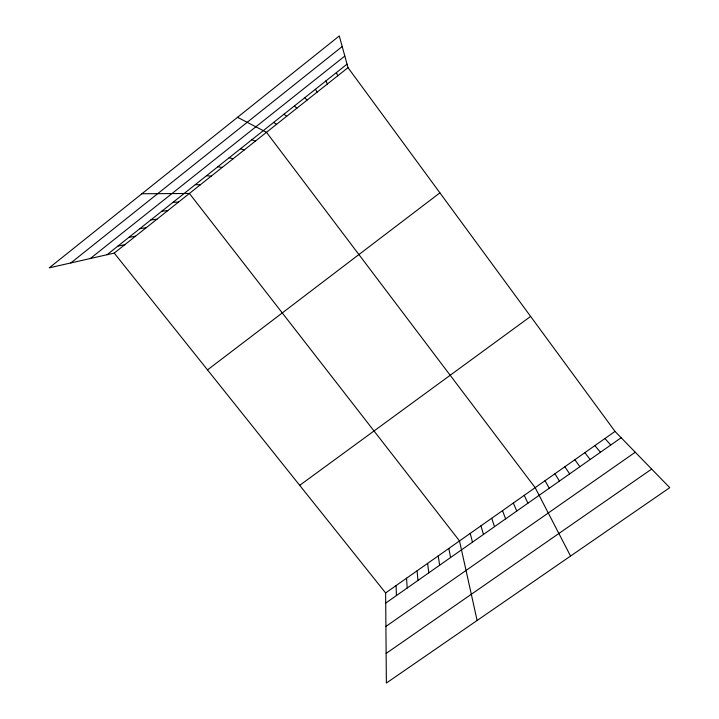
<?xml version="1.0" encoding="UTF-8"?>
<svg xmlns="http://www.w3.org/2000/svg" width="719" height="719" viewBox="0 0 719 719"><rect width="100%" height="100%" fill="white"/><g stroke="black" fill="none" stroke-linecap="round" stroke-linejoin="round"><path stroke-width="1.08" d="M70.822 262.947L342.199 46.537M90.297 258.525L344.814 56.046M107.014 254.733L347.043 64.153M114.24 253.088L348.005 67.649L339.287 35.95L49.252 267.836L114.24 253.088L385.627 592.95L386.373 683.05L669.749 487.662L615.033 431.427L348.005 67.649M207.503 369.881L439.911 192.854M299.697 485.334L530.622 316.423M385.627 592.95L615.033 431.427M385.708 603.097L621.153 437.718M385.905 626.438L635.263 452.224M386.13 653.436L651.666 469.076M117.907 246.078L124.863 244.667M128.845 237.396L135.523 236.209M139.828 228.678L146.227 227.716M150.846 219.933L156.958 219.205M161.901 211.152L167.734 210.649M173 202.345L178.555 202.075M141.904 193.762L189.412 193.465L459.504 540.931L477.119 620.479M195.316 184.621L200.304 184.819M206.542 175.706L211.233 176.146M217.812 166.763L222.207 167.446M229.118 157.785L233.217 158.71M240.461 148.779L244.271 149.947M251.857 139.729L255.362 141.14M237.522 117.314L266.497 132.314L535.161 487.671L570.553 556.057M273.633 122.437L276.563 124.324M284.014 114.195L286.674 116.307M294.431 105.927L296.812 108.263M604.94 438.536L610.782 444.998M594.883 445.618L600.446 452.26M304.883 97.631L306.986 100.193M584.853 452.682L590.146 459.495M574.849 459.72L579.882 466.712M564.882 466.739L569.646 473.902M315.371 89.309L317.187 92.104M554.942 473.74L559.436 481.065M545.038 480.714L549.271 488.21M325.896 80.95L327.424 83.979M524.241 495.355L527.917 503.201M513.366 503.012L516.754 511.047M336.456 72.565L337.705 75.828M502.518 510.652L505.619 518.866M491.715 518.264L494.528 526.659M480.939 525.841L483.474 534.424M470.208 533.399L472.464 542.162M448.845 548.444L450.552 557.558M438.222 555.922L439.651 565.206M427.634 563.381L428.785 572.836M417.074 570.805L417.964 580.44M406.559 578.211L407.179 588.016M396.079 585.599L396.421 595.575"/></g></svg>
